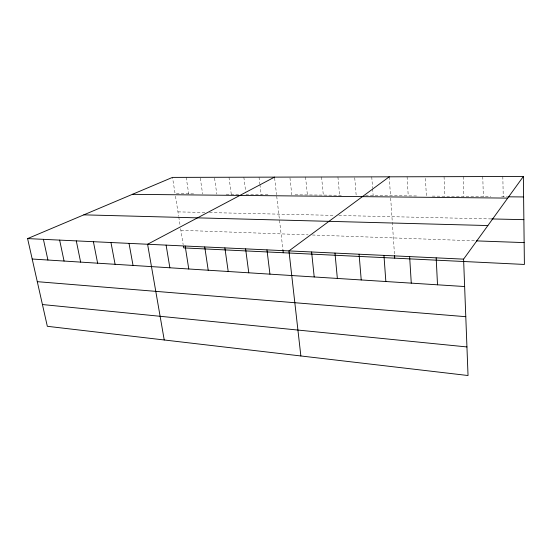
<?xml version="1.0" encoding="UTF-8"?>
<svg xmlns="http://www.w3.org/2000/svg" width="552" height="552" viewBox="0 0 552 552"><rect width="100%" height="100%" fill="white"/><g stroke="black" fill="none" stroke-linecap="round" stroke-linejoin="round"><path stroke-width="0.41" stroke-dasharray="2.76 2.07" d="M193.621 193.89L175.087 193.717L172.5 177.392M226.168 194.187L239.485 194.311M267.982 194.58L246.054 194.373L245.737 191.923M295.092 194.828L342.061 195.27M365.514 195.484L416.484 195.96M432.285 196.105L490.804 196.65M501.575 196.747L507.474 196.802M177.965 211.878L205.337 212.492M209.484 212.582L334.588 215.397M338.838 215.494L491.694 218.937M180.883 230.294L308.099 234.855M312.342 235.007L475.507 240.858M175.481 196.202L178.634 216.08M178.765 216.922L180.09 225.292M180.621 228.631L183.174 244.715M186.197 177.358L188.715 193.842M200.293 178.151L202.618 193.973M214.549 178.123L216.805 194.104M228.983 177.247L231.274 194.235M243.846 177.206L245.633 191.102M259.012 177.164L259.826 183.775M259.923 184.603L261.137 194.518M274.606 177.965L276.545 194.656M276.731 196.291L282.976 250.18M289.966 177.93L291.808 194.801M305.553 177.047L307.395 194.946M321.575 177.006L323.313 195.091M337.934 176.957L339.57 195.242M354.729 177.758L356.178 195.401M371.751 176.875L372.579 187.915M372.641 188.763L373.152 195.553M389.222 176.826L390.505 195.718M390.671 198.147L394.514 254.796M407.086 176.778L408.238 195.884M425.447 178.413L426.379 196.05M444.056 176.681L444.933 196.222M463.183 176.633L463.915 196.402M482.772 176.578L483.345 196.581M502.824 176.53L503.238 196.767"/><path stroke-width="0.83" d="M463.59 259.143L523.358 176.474L172.5 177.392L27.6 238.595L47.327 326.301L468.034 375.526L463.59 259.143L27.6 238.595M389.222 176.826L288.951 250.912L300.861 355.971M274.51 177.13L147.591 244.253L164.234 339.984M508.323 196.816L523.6 196.954M132.404 194.332L507.723 198.106M491.694 218.937L523.869 219.661M83.828 214.845L487.878 225.547M476.335 240.886L524.145 242.604M32.195 259.026L464.639 286.536M37.288 281.672L465.784 316.689M42.435 304.538L466.944 346.939M43.408 239.34L47.927 260.026M59.637 240.106L64.066 261.055M76.293 240.893L80.626 262.11M93.398 241.693L97.628 263.194M110.966 242.521L115.092 264.304M129.023 243.377L133.039 265.443M166.111 245.122L169.871 267.789M183.43 246.309L183.678 247.903L524.4 264.449L523.358 176.474M185.155 246.019L188.777 268.99M204.737 246.944L208.214 270.225M224.878 247.896L228.204 271.494M245.612 248.869L248.773 272.805M266.961 249.877L269.942 274.151M282.976 250.18L283.273 252.74M311.611 251.981L314.205 276.966M334.981 253.085L337.355 278.443M359.083 254.217L361.222 279.961M383.95 255.39L385.848 281.527M394.577 255.631L394.742 258.15M409.632 256.604L411.268 283.142M436.17 257.853L437.515 284.811"/></g></svg>
